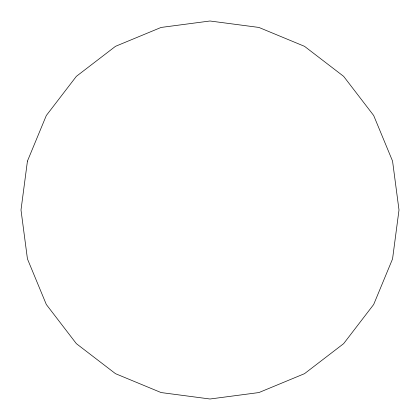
<?xml version="1.0" encoding="UTF-8"?>
<svg xmlns="http://www.w3.org/2000/svg" width="420" height="420" viewBox="0 0 420 420"><rect width="100%" height="100%" fill="white"/><g stroke="black" fill="none" stroke-linecap="round" stroke-linejoin="round"><path stroke-width="0.63" d="M27.442 161.086L21 210L27.442 258.914L46.321 304.5L76.356 343.644L115.5 373.679L161.086 392.558L210 399L258.914 392.558L304.5 373.679L343.644 343.644L373.679 304.5L392.558 258.914L399 210L392.558 161.086L373.679 115.5L343.644 76.356L304.5 46.321L258.914 27.442L210 21L161.086 27.442L115.5 46.321L76.356 76.356L46.321 115.5L27.442 161.086"/></g></svg>
